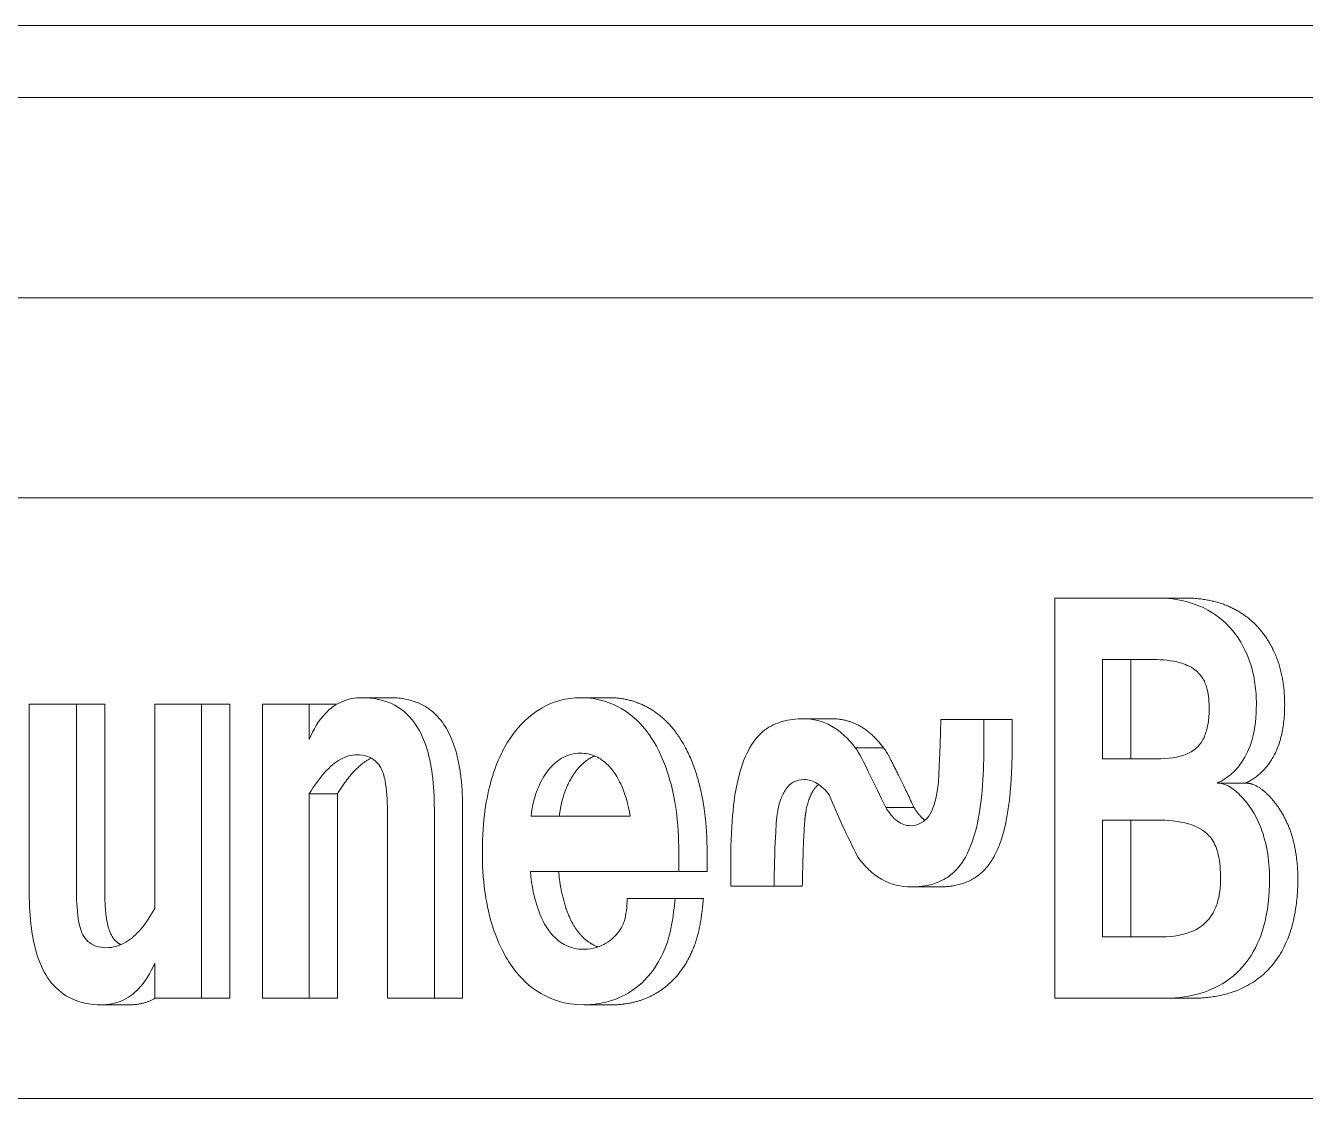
# Model space of a CAD drawing. Header units: inches. Extents: x 20 to 536, y 8 to 344.
# Drawn here: x 234.04 to 235.639, y 130.195 to 131.535 of the extents above; entities that cross this region are included whole.
import ezdxf

# ---------------------------------------------------------------- set-up
doc = ezdxf.new("R2010")
doc.units = ezdxf.units.IN
doc.header["$LTSCALE"] = 16
doc.header["$MEASUREMENT"] = 0
doc.layers.add('Visible (ANSI)', color=7, linetype='Continuous', lineweight=50)

msp = doc.modelspace()

# ---------------------------------------------------------------- linework, layer by layer
at = {"layer": 'Visible (ANSI)', "linetype": 'Continuous', "lineweight": 18}
for p, q in [((240.049505, 131.53516), (230.998538, 131.53516)), ((230.422246, 131.44516), (239.968188, 131.44516)), ((231.018868, 131.195125), (239.371566, 131.195125)), ((232.941314, 130.945125), (237.44912, 130.945125)), ((235.325934, 130.820125), (235.325934, 130.320125)), ((235.453686, 130.820125), (235.325934, 130.820125)), ((235.489041, 130.820125), (235.453686, 130.820125)), ((235.385695, 130.743202), (235.449391, 130.743202)), ((235.385695, 130.619214), (235.385695, 130.743202)), ((235.42105, 130.743202), (235.42105, 130.619214)), ((234.103422, 130.687534), (234.044377, 130.687534)), ((234.044377, 130.687534), (234.044377, 130.450692)), ((234.103422, 130.453223), (234.103422, 130.687534)), ((234.138777, 130.687534), (234.103422, 130.687534)), ((234.138777, 130.687534), (234.138777, 130.453223)), ((234.259443, 130.687534), (234.201114, 130.687534)), ((234.201114, 130.687534), (234.201114, 130.432474)), ((234.259443, 130.320125), (234.259443, 130.687534)), ((234.294799, 130.687534), (234.259443, 130.687534)), ((234.294799, 130.687534), (234.294799, 130.320125)), ((234.394199, 130.687534), (234.33587, 130.687534)), ((234.33587, 130.687534), (234.33587, 130.320125)), ((234.394199, 130.643506), (234.394199, 130.687534)), ((234.428794, 130.687534), (234.394199, 130.687534)), ((234.495398, 130.695631), (234.460043, 130.695631)), ((234.768641, 130.695631), (234.733286, 130.695631)), ((235.047252, 130.669316), (235.011897, 130.669316)), ((235.23734, 130.668304), (235.183663, 130.668304)), ((235.272696, 130.668304), (235.23734, 130.668304)), ((235.23734, 130.638445), (235.23734, 130.668304)), ((235.272696, 130.668304), (235.272696, 130.638445)), ((235.112022, 130.632878), (235.076667, 130.632878)), ((235.453328, 130.619214), (235.385695, 130.619214)), ((235.565145, 130.58887), (235.529789, 130.58887)), ((234.394199, 130.320125), (234.394199, 130.575692)), ((234.429554, 130.575692), (234.394199, 130.575692)), ((234.429554, 130.575692), (234.429554, 130.320125)), ((234.550579, 130.320125), (234.550579, 130.556967)), ((234.585934, 130.556967), (234.585934, 130.320125)), ((235.149954, 130.558486), (235.114599, 130.558486)), ((234.491892, 130.554437), (234.491892, 130.320125)), ((234.795194, 130.547858), (234.671378, 130.547858)), ((235.385695, 130.542797), (235.453686, 130.542797)), ((235.385695, 130.397048), (235.385695, 130.542797)), ((235.42105, 130.542797), (235.42105, 130.397048)), ((234.856028, 130.478526), (234.856028, 130.503324)), ((234.891383, 130.503324), (234.891383, 130.478526)), ((234.670663, 130.478526), (234.856028, 130.478526)), ((234.891383, 130.478526), (234.856028, 130.478526)), ((234.921003, 130.490672), (234.921003, 130.460308)), ((234.921003, 130.460308), (234.975038, 130.460308)), ((235.010394, 130.460308), (234.975038, 130.460308)), ((235.181803, 130.459295), (235.146447, 130.459295)), ((234.851376, 130.444619), (234.791615, 130.444619)), ((234.886731, 130.444619), (234.851376, 130.444619)), ((235.460127, 130.397048), (235.385695, 130.397048)), ((234.201114, 130.364154), (234.201114, 130.320125)), ((234.201114, 130.320125), (234.259443, 130.320125)), ((234.294799, 130.320125), (234.259443, 130.320125)), ((234.33587, 130.320125), (234.394199, 130.320125)), ((234.429554, 130.320125), (234.394199, 130.320125)), ((234.491892, 130.320125), (234.550579, 130.320125)), ((234.585934, 130.320125), (234.550579, 130.320125)), ((235.325934, 130.320125), (235.460127, 130.320125)), ((235.495482, 130.320125), (235.460127, 130.320125)), ((234.16991, 130.312028), (234.134554, 130.312028)), ((234.772935, 130.312028), (234.73758, 130.312028)), ((237.44912, 130.195125), (233.692847, 130.195125))]:
    msp.add_line(p, q, dxfattribs=at)
for points, degree, knots in [([(235.577859, 130.687534), (235.577859, 130.696208), (235.5773, 130.704831), (235.5749, 130.72151), (235.573129, 130.729423), (235.567341, 130.747847), (235.561579, 130.761879), (235.542705, 130.787096), (235.531318, 130.797397), (235.502102, 130.813364), (235.481571, 130.820125), (235.453686, 130.820125)], 3, [-1.37022204, -1.37022204, -1.37022204, -1.37022204, -1.13367687, -1.13367687, -0.90603204, -0.90603204, -0.58386018, -0.58386018, -0.30050429, -0.30050429, 0, 0, 0, 0]), ([(235.449391, 130.743202), (235.460084, 130.743202), (235.472095, 130.742338), (235.4878, 130.737766), (235.494885, 130.735153), (235.505621, 130.726987), (235.508664, 130.723178), (235.513824, 130.714939), (235.515403, 130.710185), (235.518227, 130.698399), (235.518814, 130.689948), (235.518814, 130.681967)], 3, [-0.217883978, -0.217883978, -0.217883978, -0.217883978, -0.151492323, -0.151492323, -0.118749394, -0.118749394, -0.094641913, -0.094641913, -0.060812242, -0.060812242, 0, 0, 0, 0]), ([(234.460043, 130.695631), (234.451534, 130.695631), (234.443055, 130.694171), (234.427349, 130.687349), (234.420374, 130.682395), (234.405898, 130.666968), (234.399399, 130.655923), (234.394199, 130.643506)], 3, [-0.286997863, -0.286997863, -0.286997863, -0.286997863, -0.195305384, -0.195305384, -0.109970073, -0.109970073, 0, 0, 0, 0]), ([(234.550579, 130.556967), (234.550579, 130.571288), (234.549854, 130.585902), (234.546373, 130.612035), (234.543891, 130.623942), (234.536359, 130.646445), (234.531332, 130.656705), (234.517972, 130.67463), (234.509948, 130.681427), (234.488141, 130.693201), (234.473884, 130.695631), (234.460043, 130.695631)], 3, [-0.549838036, -0.549838036, -0.549838036, -0.549838036, -0.440760651, -0.440760651, -0.347374274, -0.347374274, -0.251258835, -0.251258835, -0.149149172, -0.149149172, 0, 0, 0, 0]), ([(234.733286, 130.695631), (234.724444, 130.695631), (234.71565, 130.694519), (234.697552, 130.689449), (234.689582, 130.685647), (234.669212, 130.673247), (234.657184, 130.661934), (234.638508, 130.635265), (234.629095, 130.61802), (234.615543, 130.570795), (234.610544, 130.542464), (234.610544, 130.50383)], 3, [-1.49193162, -1.49193162, -1.49193162, -1.49193162, -1.29030138, -1.29030138, -1.0712515, -1.0712515, -0.64119148, -0.64119148, -0.29439022, -0.29439022, 0, 0, 0, 0]), ([(234.856028, 130.503324), (234.856028, 130.5208), (234.855013, 130.538329), (234.849774, 130.575877), (234.845698, 130.590766), (234.835552, 130.622516), (234.82705, 130.638208), (234.808943, 130.663847), (234.797296, 130.674594), (234.772719, 130.688884), (234.756223, 130.695631), (234.733286, 130.695631)], 3, [-0.953742878, -0.953742878, -0.953742878, -0.953742878, -0.864238922, -0.864238922, -0.757751945, -0.757751945, -0.52950742, -0.52950742, -0.247180323, -0.247180323, 0, 0, 0, 0]), ([(235.528834, 130.58885), (235.534756, 130.591723), (235.540521, 130.59534), (235.550789, 130.604061), (235.555309, 130.608965), (235.565043, 130.622995), (235.569381, 130.632547), (235.576369, 130.657301), (235.577859, 130.672461), (235.577859, 130.687534)], 3, [-0.332004447, -0.332004447, -0.332004447, -0.332004447, -0.264558277, -0.264558277, -0.202993513, -0.202993513, -0.114860808, -0.114860808, 0, 0, 0, 0]), ([(235.011897, 130.669316), (235.002965, 130.669316), (234.993895, 130.668315), (234.977971, 130.663679), (234.970311, 130.660462), (234.956023, 130.649522), (234.949945, 130.642266), (234.93994, 130.624716), (234.934158, 130.611447), (234.925615, 130.573886), (234.921003, 130.543941), (234.921003, 130.490672)], 3, [-2.38343253, -2.38343253, -2.38343253, -2.38343253, -1.8060438, -1.8060438, -1.33277788, -1.33277788, -0.86133468, -0.86133468, -0.40590851, -0.40590851, 0, 0, 0, 0]), ([(235.076667, 130.632878), (235.068015, 130.644625), (235.058199, 130.653937), (235.035808, 130.666533), (235.024, 130.669316), (235.011897, 130.669316)], 3, [-0.259669604, -0.259669604, -0.259669604, -0.259669604, -0.130428825, -0.130428825, 0, 0, 0, 0]), ([(235.183663, 130.668304), (235.182014, 130.61991), (235.181344, 130.605403), (235.18058, 130.591187), (235.179834, 130.582207), (235.178653, 130.576198)], 3, [-0.0733444233, -0.0733444233, -0.0733444233, -0.0733444233, -0.047519074, -0.047519074, 0, 0, 0, 0]), ([(235.518814, 130.681967), (235.518814, 130.675874), (235.51845, 130.669687), (235.516705, 130.658544), (235.515457, 130.653512), (235.511609, 130.643717), (235.50898, 130.639298), (235.503, 130.632598), (235.498668, 130.628764), (235.480322, 130.620731), (235.466649, 130.619214), (235.453328, 130.619214)], 3, [-0.570946972, -0.570946972, -0.570946972, -0.570946972, -0.453612383, -0.453612383, -0.351244571, -0.351244571, -0.237936486, -0.237936486, -0.143553355, -0.143553355, 0, 0, 0, 0]), ([(235.146447, 130.459295), (235.155442, 130.459295), (235.164594, 130.46031), (235.184867, 130.466324), (235.192025, 130.471326), (235.202746, 130.479667), (235.209006, 130.487268), (235.221208, 130.508965), (235.225953, 130.523668), (235.235508, 130.568046), (235.23734, 130.603558), (235.23734, 130.638445)], 3, [-0.589636819, -0.589636819, -0.589636819, -0.589636819, -0.553532833, -0.553532833, -0.506526146, -0.506526146, -0.40328783, -0.40328783, -0.265842047, -0.265842047, 0, 0, 0, 0]), ([(234.394199, 130.575692), (234.400127, 130.585388), (234.406725, 130.59473), (234.41992, 130.609154), (234.42651, 130.614862), (234.440031, 130.622309), (234.446702, 130.624275), (234.453602, 130.624275)], 3, [-0.254147783, -0.254147783, -0.254147783, -0.254147783, -0.156374809, -0.156374809, -0.074354364, -0.074354364, 0, 0, 0, 0]), ([(234.453602, 130.624275), (234.457975, 130.624275), (234.46248, 130.62377), (234.470407, 130.621203), (234.473973, 130.619347), (234.480218, 130.613784), (234.482276, 130.610732), (234.48618, 130.603384), (234.487834, 130.597614), (234.491171, 130.580875), (234.491892, 130.567546), (234.491892, 130.554437)], 3, [-0.243715019, -0.243715019, -0.243715019, -0.243715019, -0.209104446, -0.209104446, -0.179401679, -0.179401679, -0.150757457, -0.150757457, -0.099891353, -0.099891353, 0, 0, 0, 0]), ([(234.671378, 130.547858), (234.672678, 130.558424), (234.674918, 130.568646), (234.681671, 130.587317), (234.685934, 130.595429), (234.696858, 130.610303), (234.702994, 130.616009), (234.7172, 130.624355), (234.725134, 130.626299), (234.733286, 130.626299)], 3, [-0.311667492, -0.311667492, -0.311667492, -0.311667492, -0.237050543, -0.237050543, -0.16576507, -0.16576507, -0.087852602, -0.087852602, 0, 0, 0, 0]), ([(234.75094, 130.622873), (234.738278, 130.617664), (234.711028, 130.582777), (234.706734, 130.547858)], 2, [0.39681298, 0.39681298, 0.39681298, 1, 2, 2, 2]), ([(234.733286, 130.626299), (234.73909, 130.626299), (234.744841, 130.625321), (234.755762, 130.620944), (234.760754, 130.617733), (234.774007, 130.60545), (234.779966, 130.595053), (234.789299, 130.575734), (234.79307, 130.562233), (234.795194, 130.547858)], 3, [-0.251457438, -0.251457438, -0.251457438, -0.251457438, -0.21404187, -0.21404187, -0.178283825, -0.178283825, -0.111899249, -0.111899249, 0, 0, 0, 0]), ([(235.114599, 130.558486), (235.112259, 130.563483), (235.086637, 130.618181), (235.078014, 130.631362), (235.077474, 130.632122), (235.076925, 130.632687), (235.07679, 130.632809), (235.076667, 130.632878)], 3, [-0.0812338479, -0.0812338479, -0.0812338479, -0.0812338479, -0.0063211266, -0.0063211266, -0.0014322504, -0.0014322504, 0, 0, 0, 0]), ([(234.979332, 130.552413), (234.980325, 130.558099), (234.981691, 130.563764), (234.985223, 130.573498), (234.987262, 130.57769), (234.992494, 130.585069), (234.995595, 130.587975), (235.003395, 130.592444), (235.007994, 130.593405), (235.012612, 130.593405)], 3, [-0.174010342, -0.174010342, -0.174010342, -0.174010342, -0.129365784, -0.129365784, -0.090658973, -0.090658973, -0.049771795, -0.049771795, 0, 0, 0, 0]), ([(235.012612, 130.593405), (235.0154, 130.593405), (235.018159, 130.593009), (235.023643, 130.591389), (235.02631, 130.590175), (235.034538, 130.585151), (235.039596, 130.580082), (235.044103, 130.574174)], 3, [-0.126574619, -0.126574619, -0.126574619, -0.126574619, -0.096544816, -0.096544816, -0.066224916, -0.066224916, 0, 0, 0, 0]), ([(235.59432, 130.469923), (235.59432, 130.481694), (235.593283, 130.493284), (235.589151, 130.516381), (235.58616, 130.527017), (235.576673, 130.549092), (235.56913, 130.561761), (235.550518, 130.580999), (235.545087, 130.58428), (235.537553, 130.587938), (235.533241, 130.589033), (235.528834, 130.58885)], 3, [-0.236404936, -0.236404936, -0.236404936, -0.236404936, -0.1893821, -0.1893821, -0.141231453, -0.141231453, -0.08584592, -0.08584592, -0.047520192, -0.047520192, 0, 0, 0, 0]), ([(235.565145, 130.58887), (235.576875, 130.58887), (235.602836, 130.564559), (235.621087, 130.531158), (235.629675, 130.490672), (235.629675, 130.469923)], 2, [0.03921569, 0.03921569, 0.03921569, 1, 2, 3, 4, 4, 4]), ([(235.044103, 130.574174), (235.049436, 130.561147), (235.055023, 130.548325), (235.066836, 130.522676), (235.07308, 130.509854), (235.07953, 130.497251)], 3, [-0.23324276, -0.23324276, -0.23324276, -0.23324276, -0.118545851, -0.118545851, 0, 0, 0, 0]), ([(235.178653, 130.576198), (235.177688, 130.570602), (235.176358, 130.565008), (235.172916, 130.555458), (235.170932, 130.551355), (235.165765, 130.544107), (235.162603, 130.541206), (235.154754, 130.536699), (235.150078, 130.535712), (235.145374, 130.535712)], 3, [-0.172747525, -0.172747525, -0.172747525, -0.172747525, -0.128926767, -0.128926767, -0.091254657, -0.091254657, -0.050695576, -0.050695576, 0, 0, 0, 0]), ([(235.145374, 130.535712), (235.142633, 130.535712), (235.139934, 130.536186), (235.13455, 130.538111), (235.131942, 130.539561), (235.123785, 130.545598), (235.118843, 130.551734), (235.114599, 130.558486)], 3, [-0.128632551, -0.128632551, -0.128632551, -0.128632551, -0.099126524, -0.099126524, -0.068837122, -0.068837122, 0, 0, 0, 0]), ([(234.975038, 130.460308), (234.975401, 130.479178), (234.975979, 130.502885), (234.977492, 130.534386), (234.978278, 130.545889), (234.979332, 130.552413)], 3, [-0.129093531, -0.129093531, -0.129093531, -0.129093531, -0.050994454, -0.050994454, 0, 0, 0, 0]), ([(235.453686, 130.542797), (235.466226, 130.542797), (235.480789, 130.541811), (235.496851, 130.536877), (235.505672, 130.534029), (235.516064, 130.526025), (235.520155, 130.522371), (235.527327, 130.510546), (235.529123, 130.504631), (235.53241, 130.490351), (235.533128, 130.47987), (235.533128, 130.469923)], 3, [-0.627216897, -0.627216897, -0.627216897, -0.627216897, -0.26355814, -0.26355814, -0.153530989, -0.153530989, -0.114232774, -0.114232774, -0.075797609, -0.075797609, 0, 0, 0, 0]), ([(234.610544, 130.50383), (234.610544, 130.487066), (234.611471, 130.470175), (234.615204, 130.442833), (234.617868, 130.427716), (234.631018, 130.385969), (234.640508, 130.370018), (234.658128, 130.34514), (234.670263, 130.333943), (234.695617, 130.319262), (234.712969, 130.312028), (234.73758, 130.312028)], 3, [-1.15207317, -1.15207317, -1.15207317, -1.15207317, -0.93289171, -0.93289171, -0.78803686, -0.78803686, -0.5752915, -0.5752915, -0.26521632, -0.26521632, 0, 0, 0, 0]), ([(235.07953, 130.497251), (235.083847, 130.491063), (235.08854, 130.485492), (235.098634, 130.475904), (235.103919, 130.47195), (235.121283, 130.462101), (235.133753, 130.459295), (235.146447, 130.459295)], 3, [-0.267811712, -0.267811712, -0.267811712, -0.267811712, -0.201580456, -0.201580456, -0.136795366, -0.136795366, 0, 0, 0, 0]), ([(234.73758, 130.38136), (234.729081, 130.38136), (234.720659, 130.38312), (234.707548, 130.390323), (234.70066, 130.395252), (234.689499, 130.41045), (234.683695, 130.419732), (234.676401, 130.443626), (234.671773, 130.460205), (234.670663, 130.478526)], 3, [-1.96156648, -1.96156648, -1.96156648, -1.96156648, -1.05825772, -1.05825772, -0.46701751, -0.46701751, -0.14011971, -0.14011971, 0, 0, 0, 0]), ([(234.706018, 130.478526), (234.707091, 130.460814), (234.718543, 130.419822), (234.736435, 130.394012), (234.751246, 130.3857), (234.755049, 130.384338)], 2, [0, 0, 0, 1, 2, 3, 3.31392045, 3.31392045, 3.31392045]), ([(235.460127, 130.320125), (235.474645, 130.320125), (235.489482, 130.321559), (235.515924, 130.328474), (235.527972, 130.333397), (235.553161, 130.350033), (235.562282, 130.360701), (235.57637, 130.380917), (235.582503, 130.394274), (235.592235, 130.428538), (235.59432, 130.449247), (235.59432, 130.469923)], 3, [-0.534957751, -0.534957751, -0.534957751, -0.534957751, -0.44787355, -0.44787355, -0.373731161, -0.373731161, -0.28123866, -0.28123866, -0.157548974, -0.157548974, 0, 0, 0, 0]), ([(235.533128, 130.469923), (235.533128, 130.463888), (235.532752, 130.457829), (235.531033, 130.446561), (235.529787, 130.441378), (235.525558, 130.429631), (235.522223, 130.423746), (235.512692, 130.412305), (235.506277, 130.407786), (235.487266, 130.398768), (235.473074, 130.397048), (235.460127, 130.397048)], 3, [-0.361217471, -0.361217471, -0.361217471, -0.361217471, -0.315406386, -0.315406386, -0.273717942, -0.273717942, -0.215356644, -0.215356644, -0.139521638, -0.139521638, 0, 0, 0, 0]), ([(234.044377, 130.450692), (234.044377, 130.43634), (234.045101, 130.421692), (234.048586, 130.39551), (234.051069, 130.383582), (234.058598, 130.361084), (234.063613, 130.35084), (234.07693, 130.332958), (234.08492, 130.326179), (234.106619, 130.314451), (234.120791, 130.312028), (234.134554, 130.312028)], 3, [-0.548827562, -0.548827562, -0.548827562, -0.548827562, -0.439512351, -0.439512351, -0.34598462, -0.34598462, -0.250058124, -0.250058124, -0.148318491, -0.148318491, 0, 0, 0, 0]), ([(234.140996, 130.383384), (234.136566, 130.383384), (234.131994, 130.383912), (234.124142, 130.386571), (234.120703, 130.388423), (234.11487, 130.393749), (234.112866, 130.396632), (234.108994, 130.404011), (234.107394, 130.409736), (234.104123, 130.426456), (234.103422, 130.43998), (234.103422, 130.453223)], 3, [-0.253422966, -0.253422966, -0.253422966, -0.253422966, -0.213493453, -0.213493453, -0.180698068, -0.180698068, -0.150977621, -0.150977621, -0.100904321, -0.100904321, 0, 0, 0, 0]), ([(234.138777, 130.453223), (234.138777, 130.413243), (234.151653, 130.39086), (234.158885, 130.387128)], 2, [0, 0, 0, 1, 1.49926173, 1.49926173, 1.49926173]), ([(234.73758, 130.312028), (234.747993, 130.312028), (234.758347, 130.313367), (234.776558, 130.318612), (234.786391, 130.322424), (234.804577, 130.334301), (234.81515, 130.342685), (234.832823, 130.368037), (234.837481, 130.378849), (234.845892, 130.400339), (234.849533, 130.421453), (234.851376, 130.444619)], 3, [-0.510586724, -0.510586724, -0.510586724, -0.510586724, -0.395857325, -0.395857325, -0.305816844, -0.305816844, -0.233792858, -0.233792858, -0.177640706, -0.177640706, 0, 0, 0, 0]), ([(234.791615, 130.444619), (234.791267, 130.43378), (234.790225, 130.424354), (234.787888, 130.416487), (234.786139, 130.410717), (234.77693, 130.397751), (234.771305, 130.392639), (234.758618, 130.385165), (234.74917, 130.38136), (234.73758, 130.38136)], 3, [-1.35675121, -1.35675121, -1.35675121, -1.35675121, -0.38738366, -0.38738366, -0.25082013, -0.25082013, -0.12489258, -0.12489258, 0, 0, 0, 0]), ([(234.201114, 130.432474), (234.195962, 130.42305), (234.19016, 130.41412), (234.177976, 130.399888), (234.171751, 130.394266), (234.157287, 130.385679), (234.149305, 130.383384), (234.140996, 130.383384)], 3, [-0.259852508, -0.259852508, -0.259852508, -0.259852508, -0.169044662, -0.169044662, -0.089539798, -0.089539798, 0, 0, 0, 0]), ([(234.134554, 130.312028), (234.143113, 130.312028), (234.151644, 130.313483), (234.167457, 130.320264), (234.174494, 130.325188), (234.189172, 130.340587), (234.195797, 130.351661), (234.201114, 130.364154)], 3, [-0.289149274, -0.289149274, -0.289149274, -0.289149274, -0.196914302, -0.196914302, -0.111111337, -0.111111337, 0, 0, 0, 0])]:
    msp.add_open_spline(points, degree=degree, knots=knots, dxfattribs=at)
for points in [[(235.489041, 130.820125), (235.516595, 130.820125), (235.562042, 130.802413), (235.594964, 130.768), (235.613214, 130.717899), (235.613214, 130.687534)], [(234.495398, 130.695631), (234.585934, 130.695631), (234.585934, 130.556967)], [(234.768641, 130.695631), (234.796196, 130.695631), (234.842, 130.669316), (234.874206, 130.618708), (234.891383, 130.547352), (234.891383, 130.503324)], [(235.613214, 130.687534), (235.613214, 130.612667), (235.56423, 130.58887)], [(235.047252, 130.669316), (235.085184, 130.669316), (235.112022, 130.632878)], [(235.272696, 130.638445), (235.272696, 130.590368), (235.262676, 130.522048), (235.24049, 130.478526), (235.205778, 130.459295), (235.181803, 130.459295)], [(234.471826, 130.620235), (234.45069, 130.610264), (234.429554, 130.575692)], [(235.112022, 130.632878), (235.113811, 130.631866), (235.13242, 130.595935), (235.149954, 130.558486)], [(235.030744, 130.587396), (235.019104, 130.57771), (235.014688, 130.552413)], [(235.149954, 130.558486), (235.156519, 130.54804), (235.163536, 130.542386)], [(235.014688, 130.552413), (235.011825, 130.5347), (235.010394, 130.460308)], [(235.629675, 130.469923), (235.629675, 130.397048), (235.56061, 130.320125), (235.495482, 130.320125)], [(234.886731, 130.444619), (234.88351, 130.404133), (234.863829, 130.358081), (234.83377, 130.327716), (234.794764, 130.312028), (234.772935, 130.312028)], [(234.201441, 130.320125), (234.187399, 130.312028), (234.16991, 130.312028)]]:
    msp.add_open_spline(points, degree=2, dxfattribs=at)

doc.saveas('drawing.dxf')
